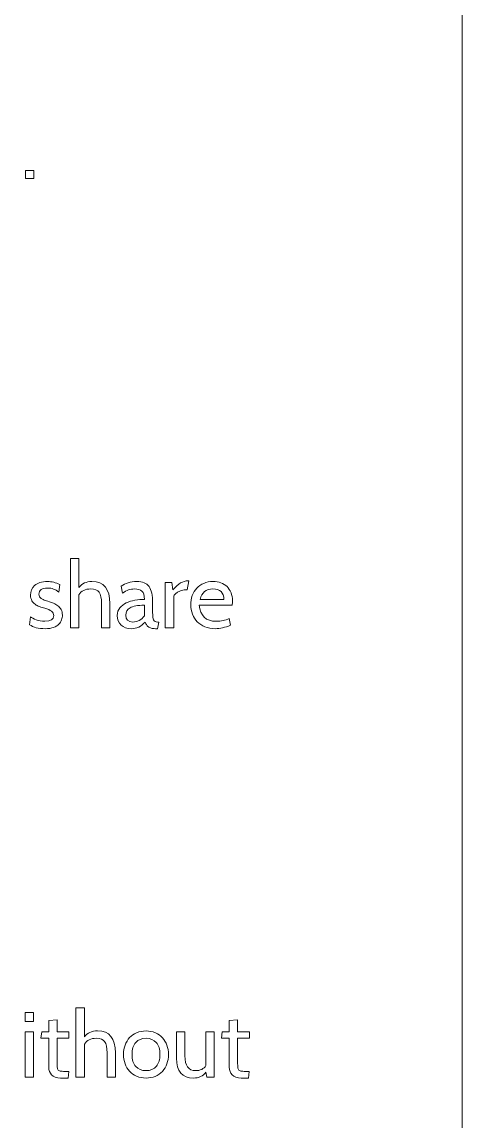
# Model space of a CAD drawing. Header units: centimetres. Extents: x -24 to 24.1, y -20.7 to 0.5.
# Drawn here: x 5.532 to 6.037, y -17.04 to -15.78 of the extents above; entities that cross this region are included whole.
import ezdxf

# ---------------------------------------------------------------- set-up
doc = ezdxf.new("R2010")
doc.units = ezdxf.units.CM
doc.header["$MEASUREMENT"] = 0
doc.layers.add('Layer 1', color=7, linetype='Continuous')

msp = doc.modelspace()

# ---------------------------------------------------------------- linework, layer by layer
at = {"layer": 'Layer 1', "color": 250, "lineweight": 9}
msp.add_lwpolyline([(-23.96322, -20.71493), (6.03678, -20.71493), (6.03678, -0.71493), (-23.96322, -0.71493), (-23.96322, -20.71493)], close=True, dxfattribs=at)
for points, knots in [([(5.54563, -15.95903), (5.54563, -15.95903), (5.53609, -15.95903), (5.53609, -15.95903), (5.53609, -15.95903), (5.53609, -15.95903), (5.53609, -15.94991), (5.53609, -15.94991), (5.53609, -15.94991), (5.53609, -15.94991), (5.54563, -15.94991), (5.54563, -15.94991), (5.54563, -15.94991), (5.54563, -15.94991), (5.54563, -15.95903), (5.54563, -15.95903)], [0, 0, 0, 0, 0.2, 0.2, 0.2, 0.2, 0.4, 0.4, 0.4, 0.4, 0.6, 0.6, 0.6, 0.6, 1, 1, 1, 1]), ([(5.63291, -16.47446), (5.63291, -16.47446), (5.62337, -16.47446), (5.62337, -16.47446), (5.62337, -16.47446), (5.62337, -16.47446), (5.62337, -16.44667), (5.62337, -16.44667), (5.62337, -16.44667), (5.62337, -16.44052), (5.62245, -16.43619), (5.62061, -16.43368), (5.62061, -16.43368), (5.61877, -16.43117), (5.61555, -16.42992), (5.61096, -16.42992), (5.61096, -16.42992), (5.60474, -16.42992), (5.60021, -16.43218), (5.59738, -16.4367), (5.59738, -16.4367), (5.59738, -16.4367), (5.59738, -16.47446), (5.59738, -16.47446), (5.59738, -16.47446), (5.59738, -16.47446), (5.58773, -16.47446), (5.58773, -16.47446), (5.58773, -16.47446), (5.58773, -16.47446), (5.58773, -16.39492), (5.58773, -16.39492), (5.58773, -16.39492), (5.58773, -16.39492), (5.59738, -16.39492), (5.59738, -16.39492), (5.59738, -16.39492), (5.59738, -16.39492), (5.59738, -16.42811), (5.59738, -16.42811), (5.59738, -16.42811), (5.60085, -16.42366), (5.60587, -16.42143), (5.61244, -16.42143), (5.61244, -16.42143), (5.62609, -16.42143), (5.63291, -16.42984), (5.63291, -16.44667), (5.63291, -16.44667), (5.63291, -16.44667), (5.63291, -16.47446), (5.63291, -16.47446)], [0, 0, 0, 0, 0.0714286, 0.0714286, 0.0714286, 0.0714286, 0.1428571, 0.1428571, 0.1428571, 0.1428571, 0.2142857, 0.2142857, 0.2142857, 0.2142857, 0.2857143, 0.2857143, 0.2857143, 0.2857143, 0.3571429, 0.3571429, 0.3571429, 0.3571429, 0.4285714, 0.4285714, 0.4285714, 0.4285714, 0.5, 0.5, 0.5, 0.5, 0.5714286, 0.5714286, 0.5714286, 0.5714286, 0.6428571, 0.6428571, 0.6428571, 0.6428571, 0.7142857, 0.7142857, 0.7142857, 0.7142857, 0.7857143, 0.7857143, 0.7857143, 0.7857143, 0.8571429, 0.8571429, 0.8571429, 0.8571429, 1, 1, 1, 1]), ([(5.55867, -16.47552), (5.55111, -16.47552), (5.54517, -16.474), (5.54086, -16.47096), (5.54086, -16.47096), (5.54086, -16.47096), (5.54202, -16.46173), (5.54202, -16.46173), (5.54202, -16.46173), (5.54344, -16.463), (5.54561, -16.46421), (5.54855, -16.46534), (5.54855, -16.46534), (5.55148, -16.46647), (5.55471, -16.46703), (5.55825, -16.46703), (5.55825, -16.46703), (5.56518, -16.46703), (5.56864, -16.46488), (5.56864, -16.46057), (5.56864, -16.46057), (5.56864, -16.45668), (5.56518, -16.45381), (5.55825, -16.45198), (5.55825, -16.45198), (5.55613, -16.45148), (5.55413, -16.4509), (5.55226, -16.45023), (5.55226, -16.45023), (5.55038, -16.44955), (5.54871, -16.44867), (5.54722, -16.44757), (5.54722, -16.44757), (5.54574, -16.44648), (5.54452, -16.44508), (5.54356, -16.44338), (5.54356, -16.44338), (5.54261, -16.44169), (5.54206, -16.43957), (5.54192, -16.43702), (5.54192, -16.43702), (5.54192, -16.43257), (5.54351, -16.42885), (5.54669, -16.42589), (5.54669, -16.42589), (5.54987, -16.42292), (5.55479, -16.42143), (5.56143, -16.42143), (5.56143, -16.42143), (5.56617, -16.42143), (5.57087, -16.42256), (5.57554, -16.42483), (5.57554, -16.42483), (5.57554, -16.42483), (5.57437, -16.43352), (5.57437, -16.43352), (5.57437, -16.43352), (5.57069, -16.43041), (5.56645, -16.42885), (5.56164, -16.42885), (5.56164, -16.42885), (5.55493, -16.42885), (5.55157, -16.43121), (5.55157, -16.43591), (5.55157, -16.43591), (5.55157, -16.43704), (5.55175, -16.43801), (5.5521, -16.43879), (5.5521, -16.43879), (5.55245, -16.43957), (5.55309, -16.44027), (5.55401, -16.44087), (5.55401, -16.44087), (5.55493, -16.44148), (5.55616, -16.44206), (5.55772, -16.44264), (5.55772, -16.44264), (5.55928, -16.44321), (5.56126, -16.44384), (5.56366, -16.44455), (5.56366, -16.44455), (5.56514, -16.44498), (5.56675, -16.44556), (5.56848, -16.4463), (5.56848, -16.4463), (5.57022, -16.44704), (5.57183, -16.44802), (5.57331, -16.44922), (5.57331, -16.44922), (5.5748, -16.45042), (5.57603, -16.4519), (5.57702, -16.45367), (5.57702, -16.45367), (5.57801, -16.45544), (5.57851, -16.45756), (5.57851, -16.46003), (5.57851, -16.46003), (5.57851, -16.46173), (5.57822, -16.4635), (5.57766, -16.46534), (5.57766, -16.46534), (5.57709, -16.46718), (5.57607, -16.46884), (5.57458, -16.47032), (5.57458, -16.47032), (5.5731, -16.47181), (5.57106, -16.47304), (5.56848, -16.47403), (5.56848, -16.47403), (5.5659, -16.47502), (5.56263, -16.47552), (5.55867, -16.47552)], [0, 0, 0, 0, 0.0344828, 0.0344828, 0.0344828, 0.0344828, 0.0689655, 0.0689655, 0.0689655, 0.0689655, 0.1034483, 0.1034483, 0.1034483, 0.1034483, 0.137931, 0.137931, 0.137931, 0.137931, 0.1724138, 0.1724138, 0.1724138, 0.1724138, 0.2068966, 0.2068966, 0.2068966, 0.2068966, 0.2413793, 0.2413793, 0.2413793, 0.2413793, 0.2758621, 0.2758621, 0.2758621, 0.2758621, 0.3103448, 0.3103448, 0.3103448, 0.3103448, 0.3448276, 0.3448276, 0.3448276, 0.3448276, 0.3793103, 0.3793103, 0.3793103, 0.3793103, 0.4137931, 0.4137931, 0.4137931, 0.4137931, 0.4482759, 0.4482759, 0.4482759, 0.4482759, 0.4827586, 0.4827586, 0.4827586, 0.4827586, 0.5172414, 0.5172414, 0.5172414, 0.5172414, 0.5517241, 0.5517241, 0.5517241, 0.5517241, 0.5862069, 0.5862069, 0.5862069, 0.5862069, 0.6206897, 0.6206897, 0.6206897, 0.6206897, 0.6551724, 0.6551724, 0.6551724, 0.6551724, 0.6896552, 0.6896552, 0.6896552, 0.6896552, 0.7241379, 0.7241379, 0.7241379, 0.7241379, 0.7586207, 0.7586207, 0.7586207, 0.7586207, 0.7931034, 0.7931034, 0.7931034, 0.7931034, 0.8275862, 0.8275862, 0.8275862, 0.8275862, 0.862069, 0.862069, 0.862069, 0.862069, 0.8965517, 0.8965517, 0.8965517, 0.8965517, 0.9310345, 0.9310345, 0.9310345, 0.9310345, 1, 1, 1, 1]), ([(5.68891, -16.46788), (5.68891, -16.46788), (5.68742, -16.47552), (5.68742, -16.47552), (5.68742, -16.47552), (5.68742, -16.47552), (5.68668, -16.47552), (5.68668, -16.47552), (5.68668, -16.47552), (5.68456, -16.47552), (5.68279, -16.4754), (5.68138, -16.47515), (5.68138, -16.47515), (5.67997, -16.4749), (5.67876, -16.47448), (5.67777, -16.47387), (5.67777, -16.47387), (5.67678, -16.47327), (5.67595, -16.47248), (5.67528, -16.47149), (5.67528, -16.47149), (5.67461, -16.4705), (5.67396, -16.4693), (5.67332, -16.46788), (5.67332, -16.46788), (5.66894, -16.47297), (5.66363, -16.47552), (5.65741, -16.47552), (5.65741, -16.47552), (5.65253, -16.47552), (5.64864, -16.47412), (5.64575, -16.47133), (5.64575, -16.47133), (5.64285, -16.46854), (5.6414, -16.46491), (5.6414, -16.46046), (5.6414, -16.46046), (5.6414, -16.45685), (5.64237, -16.45388), (5.64431, -16.45155), (5.64431, -16.45155), (5.64626, -16.44922), (5.64873, -16.44734), (5.65174, -16.44593), (5.65174, -16.44593), (5.65474, -16.44452), (5.65808, -16.44351), (5.66176, -16.44291), (5.66176, -16.44291), (5.66544, -16.44231), (5.66901, -16.44197), (5.67247, -16.4419), (5.67247, -16.4419), (5.67247, -16.43723), (5.67157, -16.43407), (5.66977, -16.43241), (5.66977, -16.43241), (5.66796, -16.43075), (5.66508, -16.42992), (5.66112, -16.42992), (5.66112, -16.42992), (5.6566, -16.42992), (5.65204, -16.43147), (5.64744, -16.43458), (5.64744, -16.43458), (5.64744, -16.43458), (5.64606, -16.42684), (5.64606, -16.42684), (5.64606, -16.42684), (5.65073, -16.42323), (5.6566, -16.42143), (5.66367, -16.42143), (5.66367, -16.42143), (5.66699, -16.42143), (5.66982, -16.42187), (5.67215, -16.42276), (5.67215, -16.42276), (5.67449, -16.42364), (5.67638, -16.42505), (5.67783, -16.427), (5.67783, -16.427), (5.67928, -16.42894), (5.68034, -16.43151), (5.68101, -16.43469), (5.68101, -16.43469), (5.68168, -16.43787), (5.68202, -16.44176), (5.68202, -16.44635), (5.68202, -16.44635), (5.68202, -16.44635), (5.68202, -16.45696), (5.68202, -16.45696), (5.68202, -16.45696), (5.68202, -16.46106), (5.68237, -16.46391), (5.68308, -16.4655), (5.68308, -16.4655), (5.68378, -16.46709), (5.68541, -16.46788), (5.68796, -16.46788), (5.68796, -16.46788), (5.68796, -16.46788), (5.68891, -16.46788), (5.68891, -16.46788)], [0, 0, 0, 0, 0.037037, 0.037037, 0.037037, 0.037037, 0.0740741, 0.0740741, 0.0740741, 0.0740741, 0.1111111, 0.1111111, 0.1111111, 0.1111111, 0.1481481, 0.1481481, 0.1481481, 0.1481481, 0.1851852, 0.1851852, 0.1851852, 0.1851852, 0.2222222, 0.2222222, 0.2222222, 0.2222222, 0.2592593, 0.2592593, 0.2592593, 0.2592593, 0.2962963, 0.2962963, 0.2962963, 0.2962963, 0.3333333, 0.3333333, 0.3333333, 0.3333333, 0.3703704, 0.3703704, 0.3703704, 0.3703704, 0.4074074, 0.4074074, 0.4074074, 0.4074074, 0.4444444, 0.4444444, 0.4444444, 0.4444444, 0.4814815, 0.4814815, 0.4814815, 0.4814815, 0.5185185, 0.5185185, 0.5185185, 0.5185185, 0.5555556, 0.5555556, 0.5555556, 0.5555556, 0.5925926, 0.5925926, 0.5925926, 0.5925926, 0.6296296, 0.6296296, 0.6296296, 0.6296296, 0.6666667, 0.6666667, 0.6666667, 0.6666667, 0.7037037, 0.7037037, 0.7037037, 0.7037037, 0.7407407, 0.7407407, 0.7407407, 0.7407407, 0.7777778, 0.7777778, 0.7777778, 0.7777778, 0.8148148, 0.8148148, 0.8148148, 0.8148148, 0.8518519, 0.8518519, 0.8518519, 0.8518519, 0.8888889, 0.8888889, 0.8888889, 0.8888889, 0.9259259, 0.9259259, 0.9259259, 0.9259259, 1, 1, 1, 1]), ([(5.72369, -16.42058), (5.72369, -16.42058), (5.72157, -16.43108), (5.72157, -16.43108), (5.72157, -16.43108), (5.72157, -16.43108), (5.71829, -16.43108), (5.71829, -16.43108), (5.71829, -16.43108), (5.71723, -16.43108), (5.7161, -16.43128), (5.71489, -16.43167), (5.71489, -16.43167), (5.71369, -16.43205), (5.71254, -16.43257), (5.71145, -16.4332), (5.71145, -16.4332), (5.71035, -16.43384), (5.70934, -16.43455), (5.70842, -16.43532), (5.70842, -16.43532), (5.7075, -16.4361), (5.70683, -16.43692), (5.70641, -16.43776), (5.70641, -16.43776), (5.70641, -16.43776), (5.70641, -16.47446), (5.70641, -16.47446), (5.70641, -16.47446), (5.70641, -16.47446), (5.69623, -16.47446), (5.69623, -16.47446), (5.69623, -16.47446), (5.69623, -16.47446), (5.69623, -16.42249), (5.69623, -16.42249), (5.69623, -16.42249), (5.69623, -16.42249), (5.70408, -16.42249), (5.70408, -16.42249), (5.70408, -16.42249), (5.70408, -16.42249), (5.70524, -16.43108), (5.70524, -16.43108), (5.70524, -16.43108), (5.70849, -16.42741), (5.71145, -16.42474), (5.7141, -16.42308), (5.7141, -16.42308), (5.71675, -16.42141), (5.71967, -16.42058), (5.72285, -16.42058), (5.72285, -16.42058), (5.72285, -16.42058), (5.72369, -16.42058), (5.72369, -16.42058)], [0, 0, 0, 0, 0.0666667, 0.0666667, 0.0666667, 0.0666667, 0.1333333, 0.1333333, 0.1333333, 0.1333333, 0.2, 0.2, 0.2, 0.2, 0.2666667, 0.2666667, 0.2666667, 0.2666667, 0.3333333, 0.3333333, 0.3333333, 0.3333333, 0.4, 0.4, 0.4, 0.4, 0.4666667, 0.4666667, 0.4666667, 0.4666667, 0.5333333, 0.5333333, 0.5333333, 0.5333333, 0.6, 0.6, 0.6, 0.6, 0.6666667, 0.6666667, 0.6666667, 0.6666667, 0.7333333, 0.7333333, 0.7333333, 0.7333333, 0.8, 0.8, 0.8, 0.8, 0.8666667, 0.8666667, 0.8666667, 0.8666667, 1, 1, 1, 1]), ([(5.77312, -16.44848), (5.77312, -16.44848), (5.73547, -16.44848), (5.73547, -16.44848), (5.73547, -16.44848), (5.7366, -16.46085), (5.7431, -16.46703), (5.75498, -16.46703), (5.75498, -16.46703), (5.76028, -16.46703), (5.76527, -16.46601), (5.76993, -16.46396), (5.76993, -16.46396), (5.76993, -16.46396), (5.77121, -16.47149), (5.77121, -16.47149), (5.77121, -16.47149), (5.76506, -16.47418), (5.75926, -16.47552), (5.75381, -16.47552), (5.75381, -16.47552), (5.74943, -16.47552), (5.74549, -16.47481), (5.74199, -16.4734), (5.74199, -16.4734), (5.73849, -16.47198), (5.73554, -16.47006), (5.73313, -16.46762), (5.73313, -16.46762), (5.73073, -16.46518), (5.72889, -16.46228), (5.72762, -16.45892), (5.72762, -16.45892), (5.72635, -16.45556), (5.72571, -16.45194), (5.72571, -16.44805), (5.72571, -16.44805), (5.72571, -16.4443), (5.72631, -16.4408), (5.72751, -16.43755), (5.72751, -16.43755), (5.72872, -16.4343), (5.73041, -16.43149), (5.7326, -16.42912), (5.7326, -16.42912), (5.7348, -16.42675), (5.73746, -16.42488), (5.74061, -16.4235), (5.74061, -16.4235), (5.74376, -16.42212), (5.74727, -16.42143), (5.75116, -16.42143), (5.75116, -16.42143), (5.75449, -16.42143), (5.75753, -16.42193), (5.76028, -16.42292), (5.76028, -16.42292), (5.76304, -16.42391), (5.76539, -16.42535), (5.76734, -16.42726), (5.76734, -16.42726), (5.76928, -16.42917), (5.7708, -16.43149), (5.7719, -16.43421), (5.7719, -16.43421), (5.77299, -16.43693), (5.77354, -16.43999), (5.77354, -16.44338), (5.77354, -16.44338), (5.77354, -16.44536), (5.7734, -16.44706), (5.77312, -16.44848)], [0, 0, 0, 0, 0.0526316, 0.0526316, 0.0526316, 0.0526316, 0.1052632, 0.1052632, 0.1052632, 0.1052632, 0.1578947, 0.1578947, 0.1578947, 0.1578947, 0.2105263, 0.2105263, 0.2105263, 0.2105263, 0.2631579, 0.2631579, 0.2631579, 0.2631579, 0.3157895, 0.3157895, 0.3157895, 0.3157895, 0.3684211, 0.3684211, 0.3684211, 0.3684211, 0.4210526, 0.4210526, 0.4210526, 0.4210526, 0.4736842, 0.4736842, 0.4736842, 0.4736842, 0.5263158, 0.5263158, 0.5263158, 0.5263158, 0.5789474, 0.5789474, 0.5789474, 0.5789474, 0.6315789, 0.6315789, 0.6315789, 0.6315789, 0.6842105, 0.6842105, 0.6842105, 0.6842105, 0.7368421, 0.7368421, 0.7368421, 0.7368421, 0.7894737, 0.7894737, 0.7894737, 0.7894737, 0.8421053, 0.8421053, 0.8421053, 0.8421053, 0.8947368, 0.8947368, 0.8947368, 0.8947368, 1, 1, 1, 1]), ([(5.75095, -16.42992), (5.74324, -16.42992), (5.73837, -16.43391), (5.73631, -16.4419), (5.73631, -16.4419), (5.73631, -16.4419), (5.76368, -16.4419), (5.76368, -16.4419), (5.76368, -16.4419), (5.76368, -16.43808), (5.76262, -16.43513), (5.7605, -16.43304), (5.7605, -16.43304), (5.75837, -16.43096), (5.75519, -16.42992), (5.75095, -16.42992)], [0, 0, 0, 0, 0.2, 0.2, 0.2, 0.2, 0.4, 0.4, 0.4, 0.4, 0.6, 0.6, 0.6, 0.6, 1, 1, 1, 1]), ([(5.67247, -16.46088), (5.67247, -16.46088), (5.67247, -16.44848), (5.67247, -16.44848), (5.67247, -16.44848), (5.66483, -16.44876), (5.65937, -16.44977), (5.65609, -16.4515), (5.65609, -16.4515), (5.6528, -16.45323), (5.65115, -16.45604), (5.65115, -16.45993), (5.65115, -16.45993), (5.65115, -16.46523), (5.65384, -16.46788), (5.65921, -16.46788), (5.65921, -16.46788), (5.66176, -16.46788), (5.66422, -16.46725), (5.66658, -16.46597), (5.66658, -16.46597), (5.66895, -16.4647), (5.67092, -16.463), (5.67247, -16.46088)], [0, 0, 0, 0, 0.1428571, 0.1428571, 0.1428571, 0.1428571, 0.2857143, 0.2857143, 0.2857143, 0.2857143, 0.4285714, 0.4285714, 0.4285714, 0.4285714, 0.5714286, 0.5714286, 0.5714286, 0.5714286, 0.7142857, 0.7142857, 0.7142857, 0.7142857, 1, 1, 1, 1]), ([(5.54552, -16.92625), (5.54552, -16.92625), (5.53598, -16.92625), (5.53598, -16.92625), (5.53598, -16.92625), (5.53598, -16.92625), (5.53598, -16.91565), (5.53598, -16.91565), (5.53598, -16.91565), (5.53598, -16.91565), (5.54552, -16.91565), (5.54552, -16.91565), (5.54552, -16.91565), (5.54552, -16.91565), (5.54552, -16.92625), (5.54552, -16.92625)], [0, 0, 0, 0, 0.2, 0.2, 0.2, 0.2, 0.4, 0.4, 0.4, 0.4, 0.6, 0.6, 0.6, 0.6, 1, 1, 1, 1]), ([(5.63927, -16.98989), (5.63927, -16.98989), (5.62973, -16.98989), (5.62973, -16.98989), (5.62973, -16.98989), (5.62973, -16.98989), (5.62973, -16.9621), (5.62973, -16.9621), (5.62973, -16.9621), (5.62973, -16.95595), (5.62881, -16.95162), (5.62697, -16.94911), (5.62697, -16.94911), (5.62513, -16.9466), (5.62192, -16.94534), (5.61732, -16.94534), (5.61732, -16.94534), (5.6111, -16.94534), (5.60657, -16.94761), (5.60375, -16.95213), (5.60375, -16.95213), (5.60375, -16.95213), (5.60375, -16.98989), (5.60375, -16.98989), (5.60375, -16.98989), (5.60375, -16.98989), (5.5941, -16.98989), (5.5941, -16.98989), (5.5941, -16.98989), (5.5941, -16.98989), (5.5941, -16.91035), (5.5941, -16.91035), (5.5941, -16.91035), (5.5941, -16.91035), (5.60375, -16.91035), (5.60375, -16.91035), (5.60375, -16.91035), (5.60375, -16.91035), (5.60375, -16.94354), (5.60375, -16.94354), (5.60375, -16.94354), (5.60721, -16.93909), (5.61223, -16.93686), (5.61881, -16.93686), (5.61881, -16.93686), (5.63245, -16.93686), (5.63927, -16.94527), (5.63927, -16.9621), (5.63927, -16.9621), (5.63927, -16.9621), (5.63927, -16.98989), (5.63927, -16.98989)], [0, 0, 0, 0, 0.0714286, 0.0714286, 0.0714286, 0.0714286, 0.1428571, 0.1428571, 0.1428571, 0.1428571, 0.2142857, 0.2142857, 0.2142857, 0.2142857, 0.2857143, 0.2857143, 0.2857143, 0.2857143, 0.3571429, 0.3571429, 0.3571429, 0.3571429, 0.4285714, 0.4285714, 0.4285714, 0.4285714, 0.5, 0.5, 0.5, 0.5, 0.5714286, 0.5714286, 0.5714286, 0.5714286, 0.6428571, 0.6428571, 0.6428571, 0.6428571, 0.7142857, 0.7142857, 0.7142857, 0.7142857, 0.7857143, 0.7857143, 0.7857143, 0.7857143, 0.8571429, 0.8571429, 0.8571429, 0.8571429, 1, 1, 1, 1]), ([(5.58572, -16.98331), (5.58572, -16.98331), (5.58497, -16.99095), (5.58497, -16.99095), (5.58497, -16.99095), (5.58497, -16.99095), (5.57638, -16.99095), (5.57638, -16.99095), (5.57638, -16.99095), (5.57179, -16.99095), (5.56838, -16.98974), (5.56615, -16.98734), (5.56615, -16.98734), (5.56392, -16.98494), (5.56281, -16.982), (5.56281, -16.97854), (5.56281, -16.97854), (5.56281, -16.97854), (5.56281, -16.94534), (5.56281, -16.94534), (5.56281, -16.94534), (5.56281, -16.94534), (5.5539, -16.94534), (5.5539, -16.94534), (5.5539, -16.94534), (5.5539, -16.94534), (5.55475, -16.93792), (5.55475, -16.93792), (5.55475, -16.93792), (5.55475, -16.93792), (5.56281, -16.93792), (5.56281, -16.93792), (5.56281, -16.93792), (5.56281, -16.93792), (5.56281, -16.92509), (5.56281, -16.92509), (5.56281, -16.92509), (5.56281, -16.92509), (5.57235, -16.92413), (5.57235, -16.92413), (5.57235, -16.92413), (5.57235, -16.92413), (5.57235, -16.93792), (5.57235, -16.93792), (5.57235, -16.93792), (5.57235, -16.93792), (5.58603, -16.93792), (5.58603, -16.93792), (5.58603, -16.93792), (5.58603, -16.93792), (5.58603, -16.94534), (5.58603, -16.94534), (5.58603, -16.94534), (5.58603, -16.94534), (5.57235, -16.94534), (5.57235, -16.94534), (5.57235, -16.94534), (5.57235, -16.94534), (5.57235, -16.97271), (5.57235, -16.97271), (5.57235, -16.97271), (5.57235, -16.97518), (5.57243, -16.97712), (5.57257, -16.97854), (5.57257, -16.97854), (5.57271, -16.97995), (5.57311, -16.98101), (5.57379, -16.98172), (5.57379, -16.98172), (5.57446, -16.98243), (5.57554, -16.98287), (5.57702, -16.98305), (5.57702, -16.98305), (5.57851, -16.98322), (5.58059, -16.98331), (5.58328, -16.98331), (5.58328, -16.98331), (5.58328, -16.98331), (5.58572, -16.98331), (5.58572, -16.98331)], [0, 0, 0, 0, 0.047619, 0.047619, 0.047619, 0.047619, 0.0952381, 0.0952381, 0.0952381, 0.0952381, 0.1428571, 0.1428571, 0.1428571, 0.1428571, 0.1904762, 0.1904762, 0.1904762, 0.1904762, 0.2380952, 0.2380952, 0.2380952, 0.2380952, 0.2857143, 0.2857143, 0.2857143, 0.2857143, 0.3333333, 0.3333333, 0.3333333, 0.3333333, 0.3809524, 0.3809524, 0.3809524, 0.3809524, 0.4285714, 0.4285714, 0.4285714, 0.4285714, 0.4761905, 0.4761905, 0.4761905, 0.4761905, 0.5238095, 0.5238095, 0.5238095, 0.5238095, 0.5714286, 0.5714286, 0.5714286, 0.5714286, 0.6190476, 0.6190476, 0.6190476, 0.6190476, 0.6666667, 0.6666667, 0.6666667, 0.6666667, 0.7142857, 0.7142857, 0.7142857, 0.7142857, 0.7619048, 0.7619048, 0.7619048, 0.7619048, 0.8095238, 0.8095238, 0.8095238, 0.8095238, 0.8571429, 0.8571429, 0.8571429, 0.8571429, 0.9047619, 0.9047619, 0.9047619, 0.9047619, 1, 1, 1, 1]), ([(5.79284, -16.98331), (5.79284, -16.98331), (5.7921, -16.99095), (5.7921, -16.99095), (5.7921, -16.99095), (5.7921, -16.99095), (5.78351, -16.99095), (5.78351, -16.99095), (5.78351, -16.99095), (5.77891, -16.99095), (5.7755, -16.98974), (5.77328, -16.98734), (5.77328, -16.98734), (5.77105, -16.98494), (5.76993, -16.982), (5.76993, -16.97854), (5.76993, -16.97854), (5.76993, -16.97854), (5.76993, -16.94534), (5.76993, -16.94534), (5.76993, -16.94534), (5.76993, -16.94534), (5.76103, -16.94534), (5.76103, -16.94534), (5.76103, -16.94534), (5.76103, -16.94534), (5.76187, -16.93792), (5.76187, -16.93792), (5.76187, -16.93792), (5.76187, -16.93792), (5.76993, -16.93792), (5.76993, -16.93792), (5.76993, -16.93792), (5.76993, -16.93792), (5.76993, -16.92509), (5.76993, -16.92509), (5.76993, -16.92509), (5.76993, -16.92509), (5.77948, -16.92413), (5.77948, -16.92413), (5.77948, -16.92413), (5.77948, -16.92413), (5.77948, -16.93792), (5.77948, -16.93792), (5.77948, -16.93792), (5.77948, -16.93792), (5.79316, -16.93792), (5.79316, -16.93792), (5.79316, -16.93792), (5.79316, -16.93792), (5.79316, -16.94534), (5.79316, -16.94534), (5.79316, -16.94534), (5.79316, -16.94534), (5.77948, -16.94534), (5.77948, -16.94534), (5.77948, -16.94534), (5.77948, -16.94534), (5.77948, -16.97271), (5.77948, -16.97271), (5.77948, -16.97271), (5.77948, -16.97518), (5.77955, -16.97712), (5.77969, -16.97854), (5.77969, -16.97854), (5.77983, -16.97995), (5.78024, -16.98101), (5.78091, -16.98172), (5.78091, -16.98172), (5.78158, -16.98243), (5.78266, -16.98287), (5.78415, -16.98305), (5.78415, -16.98305), (5.78563, -16.98322), (5.78772, -16.98331), (5.7904, -16.98331), (5.7904, -16.98331), (5.7904, -16.98331), (5.79284, -16.98331), (5.79284, -16.98331)], [0, 0, 0, 0, 0.047619, 0.047619, 0.047619, 0.047619, 0.0952381, 0.0952381, 0.0952381, 0.0952381, 0.1428571, 0.1428571, 0.1428571, 0.1428571, 0.1904762, 0.1904762, 0.1904762, 0.1904762, 0.2380952, 0.2380952, 0.2380952, 0.2380952, 0.2857143, 0.2857143, 0.2857143, 0.2857143, 0.3333333, 0.3333333, 0.3333333, 0.3333333, 0.3809524, 0.3809524, 0.3809524, 0.3809524, 0.4285714, 0.4285714, 0.4285714, 0.4285714, 0.4761905, 0.4761905, 0.4761905, 0.4761905, 0.5238095, 0.5238095, 0.5238095, 0.5238095, 0.5714286, 0.5714286, 0.5714286, 0.5714286, 0.6190476, 0.6190476, 0.6190476, 0.6190476, 0.6666667, 0.6666667, 0.6666667, 0.6666667, 0.7142857, 0.7142857, 0.7142857, 0.7142857, 0.7619048, 0.7619048, 0.7619048, 0.7619048, 0.8095238, 0.8095238, 0.8095238, 0.8095238, 0.8571429, 0.8571429, 0.8571429, 0.8571429, 0.9047619, 0.9047619, 0.9047619, 0.9047619, 1, 1, 1, 1]), ([(5.54552, -16.98989), (5.54552, -16.98989), (5.53598, -16.98989), (5.53598, -16.98989), (5.53598, -16.98989), (5.53598, -16.98989), (5.53598, -16.93792), (5.53598, -16.93792), (5.53598, -16.93792), (5.53598, -16.93792), (5.54552, -16.93792), (5.54552, -16.93792), (5.54552, -16.93792), (5.54552, -16.93792), (5.54552, -16.98989), (5.54552, -16.98989)], [0, 0, 0, 0, 0.2, 0.2, 0.2, 0.2, 0.4, 0.4, 0.4, 0.4, 0.6, 0.6, 0.6, 0.6, 1, 1, 1, 1]), ([(5.69315, -16.98331), (5.68856, -16.9884), (5.6823, -16.99095), (5.67438, -16.99095), (5.67438, -16.99095), (5.67035, -16.99095), (5.66674, -16.99026), (5.66356, -16.98888), (5.66356, -16.98888), (5.66038, -16.9875), (5.65768, -16.98561), (5.65545, -16.9832), (5.65545, -16.9832), (5.65322, -16.9808), (5.65152, -16.97794), (5.65036, -16.97461), (5.65036, -16.97461), (5.64919, -16.97129), (5.64861, -16.96772), (5.64861, -16.9639), (5.64861, -16.9639), (5.64861, -16.96001), (5.64921, -16.95643), (5.65041, -16.95314), (5.65041, -16.95314), (5.65161, -16.94985), (5.65333, -16.947), (5.65555, -16.9446), (5.65555, -16.9446), (5.65778, -16.9422), (5.66049, -16.94031), (5.66367, -16.93893), (5.66367, -16.93893), (5.66685, -16.93755), (5.67042, -16.93686), (5.67438, -16.93686), (5.67438, -16.93686), (5.67834, -16.93686), (5.68191, -16.93755), (5.68509, -16.93893), (5.68509, -16.93893), (5.68827, -16.94031), (5.69098, -16.94221), (5.6932, -16.94465), (5.6932, -16.94465), (5.69543, -16.94709), (5.69715, -16.94996), (5.69835, -16.95324), (5.69835, -16.95324), (5.69955, -16.95653), (5.70015, -16.96009), (5.70015, -16.9639), (5.70015, -16.9639), (5.70015, -16.97168), (5.69782, -16.97815), (5.69315, -16.98331)], [0, 0, 0, 0, 0.0666667, 0.0666667, 0.0666667, 0.0666667, 0.1333333, 0.1333333, 0.1333333, 0.1333333, 0.2, 0.2, 0.2, 0.2, 0.2666667, 0.2666667, 0.2666667, 0.2666667, 0.3333333, 0.3333333, 0.3333333, 0.3333333, 0.4, 0.4, 0.4, 0.4, 0.4666667, 0.4666667, 0.4666667, 0.4666667, 0.5333333, 0.5333333, 0.5333333, 0.5333333, 0.6, 0.6, 0.6, 0.6, 0.6666667, 0.6666667, 0.6666667, 0.6666667, 0.7333333, 0.7333333, 0.7333333, 0.7333333, 0.8, 0.8, 0.8, 0.8, 0.8666667, 0.8666667, 0.8666667, 0.8666667, 1, 1, 1, 1]), ([(5.75265, -16.98989), (5.75265, -16.98989), (5.74416, -16.98989), (5.74416, -16.98989), (5.74416, -16.98989), (5.74416, -16.98989), (5.7431, -16.98416), (5.7431, -16.98416), (5.7431, -16.98416), (5.73985, -16.98868), (5.73504, -16.99095), (5.72868, -16.99095), (5.72868, -16.99095), (5.71588, -16.99095), (5.70948, -16.98335), (5.70948, -16.96814), (5.70948, -16.96814), (5.70948, -16.96814), (5.70948, -16.93792), (5.70948, -16.93792), (5.70948, -16.93792), (5.70948, -16.93792), (5.71903, -16.93792), (5.71903, -16.93792), (5.71903, -16.93792), (5.71903, -16.93792), (5.71903, -16.96549), (5.71903, -16.96549), (5.71903, -16.96549), (5.71903, -16.97681), (5.72306, -16.98246), (5.73112, -16.98246), (5.73112, -16.98246), (5.73663, -16.98246), (5.74063, -16.98048), (5.7431, -16.97652), (5.7431, -16.97652), (5.7431, -16.97652), (5.7431, -16.93792), (5.7431, -16.93792), (5.7431, -16.93792), (5.7431, -16.93792), (5.75265, -16.93792), (5.75265, -16.93792), (5.75265, -16.93792), (5.75265, -16.93792), (5.75265, -16.98989), (5.75265, -16.98989)], [0, 0, 0, 0, 0.0769231, 0.0769231, 0.0769231, 0.0769231, 0.1538462, 0.1538462, 0.1538462, 0.1538462, 0.2307692, 0.2307692, 0.2307692, 0.2307692, 0.3076923, 0.3076923, 0.3076923, 0.3076923, 0.3846154, 0.3846154, 0.3846154, 0.3846154, 0.4615385, 0.4615385, 0.4615385, 0.4615385, 0.5384615, 0.5384615, 0.5384615, 0.5384615, 0.6153846, 0.6153846, 0.6153846, 0.6153846, 0.6923077, 0.6923077, 0.6923077, 0.6923077, 0.7692308, 0.7692308, 0.7692308, 0.7692308, 0.8461538, 0.8461538, 0.8461538, 0.8461538, 1, 1, 1, 1]), ([(5.68615, -16.95022), (5.68339, -16.94697), (5.67947, -16.94534), (5.67438, -16.94534), (5.67438, -16.94534), (5.66929, -16.94534), (5.66535, -16.94695), (5.66255, -16.95017), (5.66255, -16.95017), (5.65976, -16.95339), (5.65837, -16.95796), (5.65837, -16.9639), (5.65837, -16.9639), (5.65837, -16.96984), (5.65976, -16.97442), (5.66255, -16.97764), (5.66255, -16.97764), (5.66535, -16.98085), (5.66929, -16.98246), (5.67438, -16.98246), (5.67438, -16.98246), (5.67954, -16.98246), (5.6835, -16.9808), (5.68626, -16.97748), (5.68626, -16.97748), (5.68901, -16.97415), (5.69039, -16.96963), (5.69039, -16.9639), (5.69039, -16.9639), (5.69039, -16.95803), (5.68898, -16.95347), (5.68615, -16.95022)], [0, 0, 0, 0, 0.1111111, 0.1111111, 0.1111111, 0.1111111, 0.2222222, 0.2222222, 0.2222222, 0.2222222, 0.3333333, 0.3333333, 0.3333333, 0.3333333, 0.4444444, 0.4444444, 0.4444444, 0.4444444, 0.5555556, 0.5555556, 0.5555556, 0.5555556, 0.6666667, 0.6666667, 0.6666667, 0.6666667, 0.7777778, 0.7777778, 0.7777778, 0.7777778, 1, 1, 1, 1])]:
    msp.add_open_spline(points, degree=3, knots=knots, dxfattribs=at)

doc.saveas('drawing.dxf')
